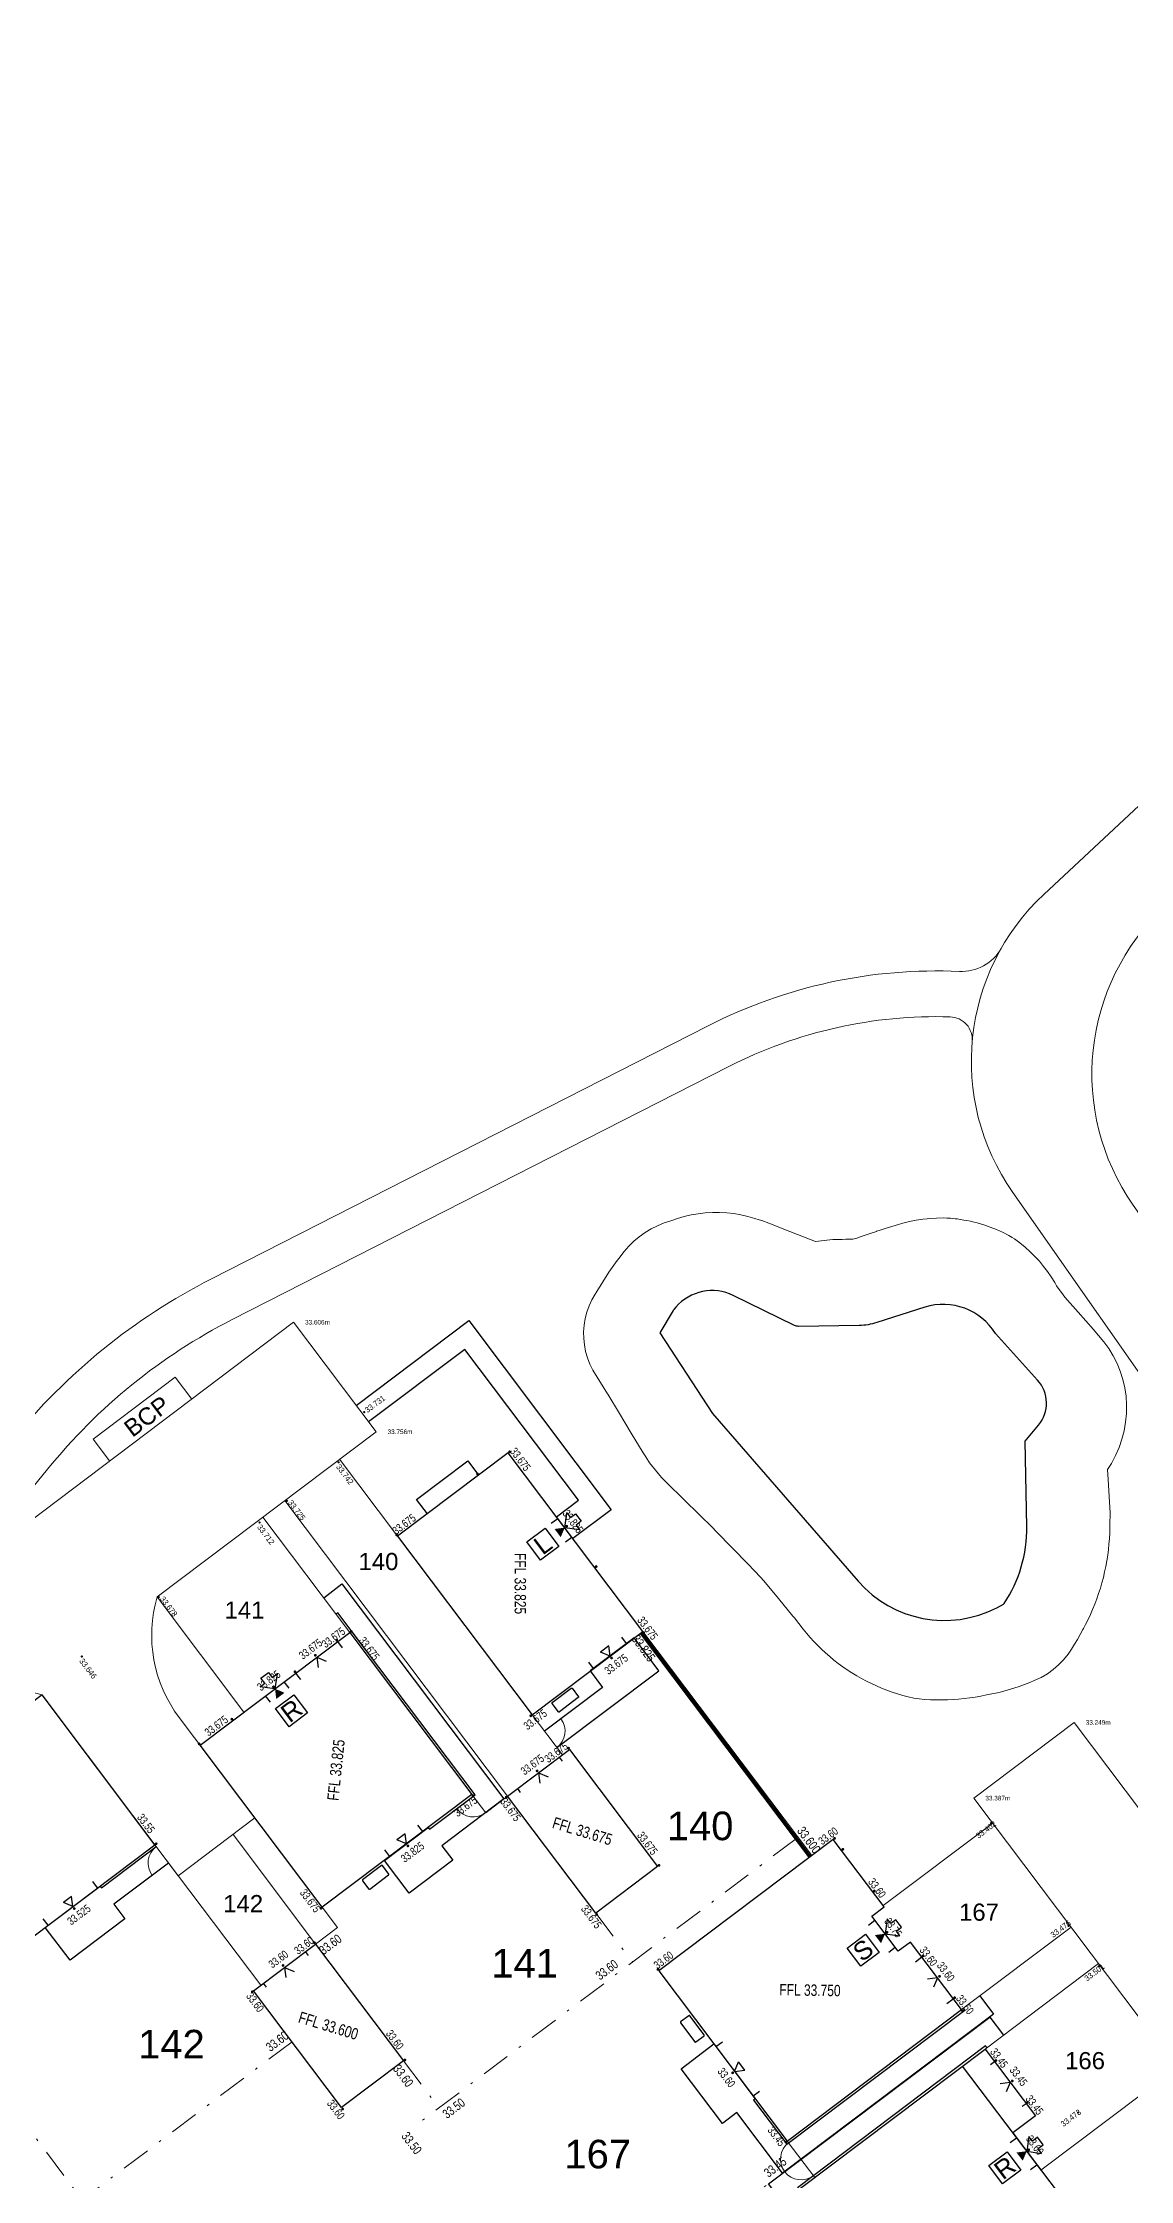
# Model space of a CAD drawing. Header units: metres. Extents: x 337936 to 338610, y 373199 to 374026.
# Drawn here: x 338237.9 to 338285.5, y 373551.7 to 373645.2 of the extents above; entities that cross this region are included whole.
import ezdxf

# ---------------------------------------------------------------- set-up
doc = ezdxf.new("R2010")
doc.units = ezdxf.units.M
doc.linetypes.add('DASHDOT', pattern=[25.4, 12.7, -6.35, 0, -6.35])
doc.linetypes.add('DASHED', pattern=[0.75, 0.5, -0.25])
for name, color, linetype in [('A-WH_HT-Access-Main', 252, 'Continuous'), ('A-WH_HT-Services-ASHP', 252, 'Continuous'), ('A-WH_HT-Wall-Structure', 252, 'Continuous'), ('C-Zz4050-T-SpotLevels', 7, 'Continuous'), ('DGL-Paths', 252, 'Continuous'), ('EARTHWORKS', 252, 'Continuous'), ('EXTERNAL_WORKS_BACK_OF_FOOTWAY_LEVELS', 7, 'Continuous'), ('HOUSE_EXTERNAL_LEVELS', 7, 'Continuous'), ('HOUSE_SLAB_LEVEL', 7, 'Continuous'), ('PLOT_BOUNDARY_ANNOTATION', 7, 'Continuous')]:
    doc.layers.add(name, color=color, linetype=linetype)
doc.layers.add('A-WH_HT-Wall-Door Openings', color=252, linetype='Continuous', plot=False)
for name, color, linetype, lineweight in [('Basin Adoption Boundary', 252, 'Continuous', 0), ('DGL_BT Gates', 252, 'Continuous', 9), ('DGL_BT Rear Fencing', 252, 'DASHDOT', 9), ('DGL_BT-Screen Fence', 252, 'FENCELINE2', 9), ('DGL_BT-Screen Pier Wall + Panels', 252, 'DASHED', 9), ('DGL_DRIVE', 252, 'Continuous', 9), ('DGL_Footpath', 252, 'Continuous', 9), ('DGL_Plot Parking', 252, 'Continuous', 9), ('DGL_PlotNo', 252, 'Continuous', 9)]:
    doc.layers.add(name, color=color, linetype=linetype, lineweight=lineweight)
doc.layers.add('HOUSE_DOORS', color=3, linetype='Continuous', true_color=0x00ff00)
doc.styles.add('AnnotativeArial', font='arial.ttf', dxfattribs={"height": 2})
doc.styles.add('ESTROAD', font='arial.ttf', dxfattribs={"width": 0.75})
doc.styles.get("Standard").update_dxf_attribs({"font": 'arial.ttf'})
doc.styles.add('TTE', font='arial.ttf')
doc.linetypes.add('FENCELINE2', pattern='A,6.35,-2.54,[132,ltypeshp.shx,S=2.54,R=0,X=-2.54,Y=0],-2.54,25.4', length=36.83)

msp = doc.modelspace()

# ---------------------------------------------------------------- hatches: boundary and pattern name
at = {"layer": 'EXTERNAL_WORKS_BACK_OF_FOOTWAY_LEVELS'}
h = msp.add_hatch(color=256, dxfattribs=at)
edge = h.paths.add_edge_path(flags=17)
edge.add_ellipse((338252.002, 373585.286), major_axis=(0.0354, 0.0354), ratio=1, start_angle=45, end_angle=225, ccw=False)
edge.add_ellipse((338252.002, 373585.286), major_axis=(0.0354, 0.0354), ratio=1, start_angle=225, end_angle=405, ccw=False)
h = msp.add_hatch(color=256, dxfattribs=at)
edge = h.paths.add_edge_path(flags=17)
edge.add_ellipse((338250.88, 373583.091), major_axis=(0.0354, 0.0354), ratio=1, start_angle=45, end_angle=225, ccw=False)
edge.add_ellipse((338250.88, 373583.091), major_axis=(0.0354, 0.0354), ratio=1, start_angle=225, end_angle=405, ccw=False)
h = msp.add_hatch(color=256, dxfattribs=at)
edge = h.paths.add_edge_path(flags=17)
edge.add_ellipse((338248.618, 373581.404), major_axis=(0.0354, 0.0354), ratio=1, start_angle=45, end_angle=225, ccw=False)
edge.add_ellipse((338248.618, 373581.404), major_axis=(0.0354, 0.0354), ratio=1, start_angle=225, end_angle=405, ccw=False)
h = msp.add_hatch(color=256, dxfattribs=at)
edge = h.paths.add_edge_path(flags=17)
edge.add_ellipse((338247.426, 373580.457), major_axis=(0.0354, 0.0354), ratio=1, start_angle=45, end_angle=225, ccw=False)
edge.add_ellipse((338247.426, 373580.457), major_axis=(0.0354, 0.0354), ratio=1, start_angle=225, end_angle=405, ccw=False)
h = msp.add_hatch(color=256, dxfattribs=at)
edge = h.paths.add_edge_path(flags=17)
edge.add_ellipse((338243.015, 373577.194), major_axis=(0.0354, 0.0354), ratio=1, start_angle=45, end_angle=225, ccw=False)
edge.add_ellipse((338243.015, 373577.194), major_axis=(0.0354, 0.0354), ratio=1, start_angle=225, end_angle=405, ccw=False)
h = msp.add_hatch(color=256, dxfattribs=at)
edge = h.paths.add_edge_path(flags=17)
edge.add_ellipse((338239.648, 373574.596), major_axis=(0.0354, 0.0354), ratio=1, start_angle=45, end_angle=225, ccw=False)
edge.add_ellipse((338239.648, 373574.596), major_axis=(0.0354, 0.0354), ratio=1, start_angle=225, end_angle=405, ccw=False)
h = msp.add_hatch(color=256, dxfattribs=at)
edge = h.paths.add_edge_path(flags=17)
edge.add_ellipse((338279.426, 373567.308), major_axis=(0.0354, 0.0354), ratio=1, start_angle=45, end_angle=225, ccw=False)
edge.add_ellipse((338279.426, 373567.308), major_axis=(0.0354, 0.0354), ratio=1, start_angle=225, end_angle=405, ccw=False)
h = msp.add_hatch(color=256, dxfattribs=at)
edge = h.paths.add_edge_path(flags=17)
edge.add_ellipse((338282.815, 373562.811), major_axis=(0.0354, 0.0354), ratio=1, start_angle=45, end_angle=225, ccw=False)
edge.add_ellipse((338282.815, 373562.811), major_axis=(0.0354, 0.0354), ratio=1, start_angle=225, end_angle=405, ccw=False)
h = msp.add_hatch(color=256, dxfattribs=at)
edge = h.paths.add_edge_path(flags=17)
edge.add_ellipse((338284.145, 373561.046), major_axis=(0.0354, 0.0354), ratio=1, start_angle=45, end_angle=225, ccw=False)
edge.add_ellipse((338284.145, 373561.046), major_axis=(0.0354, 0.0354), ratio=1, start_angle=225, end_angle=405, ccw=False)
h = msp.add_hatch(color=256, dxfattribs=at)
edge = h.paths.add_edge_path(flags=17)
edge.add_ellipse((338283.231, 373554.643), major_axis=(0.0354, 0.0354), ratio=1, start_angle=45, end_angle=225, ccw=False)
edge.add_ellipse((338283.231, 373554.643), major_axis=(0.0354, 0.0354), ratio=1, start_angle=225, end_angle=405, ccw=False)
at = {"layer": 'HOUSE_DOORS'}
for points in [[(338260.777, 373580.23), (338260.601, 373579.816), (338260.33, 373580.175)], [(338248.101, 373573.184), (338248.516, 373573.008), (338248.156, 373572.737)], [(338274.791, 373562.467), (338274.615, 373562.053), (338274.345, 373562.412)], [(338280.99, 373552.954), (338280.814, 373552.54), (338280.543, 373552.899)]]:
    msp.add_hatch(color=256, dxfattribs=at).paths.add_polyline_path(points, flags=17)
at = {"layer": 'HOUSE_EXTERNAL_LEVELS'}
h = msp.add_hatch(color=256, dxfattribs=at)
edge = h.paths.add_edge_path(flags=17)
edge.add_ellipse((338258.367, 373583.55), major_axis=(-0.0448, 0.0448), ratio=1, start_angle=-98, end_angle=82, ccw=False)
edge.add_ellipse((338258.367, 373583.55), major_axis=(-0.0448, 0.0448), ratio=1, start_angle=82, end_angle=262, ccw=False)
h = msp.add_hatch(color=256, dxfattribs=at)
edge = h.paths.add_edge_path(flags=17)
edge.add_ellipse((338256.961, 373582.584), major_axis=(-0.0448, 0.0448), ratio=1, start_angle=-45, end_angle=135, ccw=False)
edge.add_ellipse((338256.961, 373582.584), major_axis=(-0.0448, 0.0448), ratio=1, start_angle=135, end_angle=315, ccw=False)
h = msp.add_hatch(color=256, dxfattribs=at)
edge = h.paths.add_edge_path(flags=17)
edge.add_ellipse((338253.421, 373579.914), major_axis=(0.0448, 0.0448), ratio=1, start_angle=82, end_angle=262, ccw=False)
edge.add_ellipse((338253.421, 373579.914), major_axis=(0.0448, 0.0448), ratio=1, start_angle=262, end_angle=442, ccw=False)
h = msp.add_hatch(color=256, dxfattribs=at)
edge = h.paths.add_edge_path(flags=17)
edge.add_ellipse((338260.864, 373580.295), major_axis=(0.0448, 0.0448), ratio=1, start_angle=82, end_angle=262, ccw=False)
edge.add_ellipse((338260.864, 373580.295), major_axis=(0.0448, 0.0448), ratio=1, start_angle=262, end_angle=442, ccw=False)
h = msp.add_hatch(color=256, dxfattribs=at)
edge = h.paths.add_edge_path(flags=17)
edge.add_ellipse((338262.152, 373578.53), major_axis=(-0.0448, 0.0448), ratio=1, start_angle=-45, end_angle=135, ccw=False)
edge.add_ellipse((338262.152, 373578.53), major_axis=(-0.0448, 0.0448), ratio=1, start_angle=135, end_angle=315, ccw=False)
h = msp.add_hatch(color=256, dxfattribs=at)
edge = h.paths.add_edge_path(flags=17)
edge.add_ellipse((338250.801, 373575.311), major_axis=(0.0448, 0.0448), ratio=1, start_angle=82.00624, end_angle=262.00624, ccw=False)
edge.add_ellipse((338250.801, 373575.311), major_axis=(0.0448, 0.0448), ratio=1, start_angle=262.00624, end_angle=442.00624, ccw=False)
h = msp.add_hatch(color=256, dxfattribs=at)
edge = h.paths.add_edge_path(flags=17)
edge.add_ellipse((338251.435, 373575.696), major_axis=(-0.0448, 0.0448), ratio=1, start_angle=-97.99376, end_angle=82.00624, ccw=False)
edge.add_ellipse((338251.435, 373575.696), major_axis=(-0.0448, 0.0448), ratio=1, start_angle=82.00624, end_angle=262.00624, ccw=False)
h = msp.add_hatch(color=256, dxfattribs=at)
edge = h.paths.add_edge_path(flags=17)
edge.add_ellipse((338264.237, 373575.638), major_axis=(-0.0448, 0.0448), ratio=1, start_angle=-98, end_angle=82, ccw=False)
edge.add_ellipse((338264.237, 373575.638), major_axis=(-0.0448, 0.0448), ratio=1, start_angle=82, end_angle=262, ccw=False)
h = msp.add_hatch(color=256, dxfattribs=at)
edge = h.paths.add_edge_path(flags=17)
edge.add_ellipse((338249.866, 373574.649), major_axis=(-0.0448, 0.0448), ratio=1, start_angle=82.00624, end_angle=262.00624, ccw=False)
edge.add_ellipse((338249.866, 373574.649), major_axis=(-0.0448, 0.0448), ratio=1, start_angle=-97.99376, end_angle=82.00624, ccw=False)
h = msp.add_hatch(color=256, dxfattribs=at)
edge = h.paths.add_edge_path(flags=17)
edge.add_ellipse((338262.825, 373574.53), major_axis=(-0.0448, 0.0448), ratio=1, start_angle=-98, end_angle=82, ccw=False)
edge.add_ellipse((338262.825, 373574.53), major_axis=(-0.0448, 0.0448), ratio=1, start_angle=82, end_angle=262, ccw=False)
h = msp.add_hatch(color=256, dxfattribs=at)
edge = h.paths.add_edge_path(flags=17)
edge.add_ellipse((338248.036, 373573.27), major_axis=(-0.0448, 0.0448), ratio=1, start_angle=82.00624, end_angle=262.00624, ccw=False)
edge.add_ellipse((338248.036, 373573.27), major_axis=(-0.0448, 0.0448), ratio=1, start_angle=-97.99376, end_angle=82.00624, ccw=False)
h = msp.add_hatch(color=256, dxfattribs=at)
edge = h.paths.add_edge_path(flags=17)
edge.add_ellipse((338248.973, 373573.932), major_axis=(0.0448, 0.0448), ratio=1, start_angle=82.00624, end_angle=262.00624, ccw=False)
edge.add_ellipse((338248.973, 373573.932), major_axis=(0.0448, 0.0448), ratio=1, start_angle=262.00624, end_angle=442.00624, ccw=False)
h = msp.add_hatch(color=256, dxfattribs=at)
edge = h.paths.add_edge_path(flags=17)
edge.add_ellipse((338246.213, 373571.854), major_axis=(-0.0448, 0.0448), ratio=1, start_angle=-45, end_angle=135, ccw=False)
edge.add_ellipse((338246.213, 373571.854), major_axis=(-0.0448, 0.0448), ratio=1, start_angle=135, end_angle=315, ccw=False)
h = msp.add_hatch(color=256, dxfattribs=at)
edge = h.paths.add_edge_path(flags=17)
edge.add_ellipse((338259.291, 373572.002), major_axis=(0.0448, 0.0448), ratio=1, start_angle=262, end_angle=442, ccw=False)
edge.add_ellipse((338259.291, 373572.002), major_axis=(0.0448, 0.0448), ratio=1, start_angle=82, end_angle=262, ccw=False)
h = msp.add_hatch(color=256, dxfattribs=at)
edge = h.paths.add_edge_path(flags=17)
edge.add_ellipse((338244.782, 373570.774), major_axis=(0.0448, 0.0448), ratio=1, start_angle=82.00624, end_angle=262.00624, ccw=False)
edge.add_ellipse((338244.782, 373570.774), major_axis=(0.0448, 0.0448), ratio=1, start_angle=262.00624, end_angle=442.00624, ccw=False)
h = msp.add_hatch(color=256, dxfattribs=at)
edge = h.paths.add_edge_path(flags=17)
edge.add_ellipse((338260.945, 373570.586), major_axis=(0.0448, 0.0448), ratio=1, start_angle=262, end_angle=442, ccw=False)
edge.add_ellipse((338260.945, 373570.586), major_axis=(0.0448, 0.0448), ratio=1, start_angle=82, end_angle=262, ccw=False)
h = msp.add_hatch(color=256, dxfattribs=at)
edge = h.paths.add_edge_path(flags=17)
edge.add_ellipse((338259.568, 373569.592), major_axis=(-0.0448, 0.0448), ratio=1, start_angle=82, end_angle=262, ccw=False)
edge.add_ellipse((338259.568, 373569.592), major_axis=(-0.0448, 0.0448), ratio=1, start_angle=-98, end_angle=82, ccw=False)
h = msp.add_hatch(color=256, dxfattribs=at)
edge = h.paths.add_edge_path(flags=17)
edge.add_ellipse((338256.764, 373568.504), major_axis=(0.0448, 0.0448), ratio=1, start_angle=262.00624, end_angle=442.00624, ccw=False)
edge.add_ellipse((338256.764, 373568.504), major_axis=(0.0448, 0.0448), ratio=1, start_angle=82.00624, end_angle=262.00624, ccw=False)
h = msp.add_hatch(color=256, dxfattribs=at)
edge = h.paths.add_edge_path(flags=17)
edge.add_ellipse((338258.219, 373568.44), major_axis=(-0.0448, 0.0448), ratio=1, start_angle=-98, end_angle=82, ccw=False)
edge.add_ellipse((338258.219, 373568.44), major_axis=(-0.0448, 0.0448), ratio=1, start_angle=82, end_angle=262, ccw=False)
h = msp.add_hatch(color=256, dxfattribs=at)
edge = h.paths.add_edge_path(flags=17)
edge.add_ellipse((338272.582, 373566.642), major_axis=(0.0448, 0.0448), ratio=1, start_angle=82, end_angle=262, ccw=False)
edge.add_ellipse((338272.582, 373566.642), major_axis=(0.0448, 0.0448), ratio=1, start_angle=262, end_angle=442, ccw=False)
h = msp.add_hatch(color=256, dxfattribs=at)
edge = h.paths.add_edge_path(flags=17)
edge.add_ellipse((338242.903, 373566.406), major_axis=(-0.0448, 0.0448), ratio=1, start_angle=82, end_angle=262, ccw=False)
edge.add_ellipse((338242.903, 373566.406), major_axis=(-0.0448, 0.0448), ratio=1, start_angle=-98, end_angle=82, ccw=False)
h = msp.add_hatch(color=256, dxfattribs=at)
edge = h.paths.add_edge_path(flags=17)
edge.add_ellipse((338253.915, 373566.312), major_axis=(-0.0448, 0.0448), ratio=1, start_angle=-97.99376, end_angle=82.00624, ccw=False)
edge.add_ellipse((338253.915, 373566.312), major_axis=(-0.0448, 0.0448), ratio=1, start_angle=82.00624, end_angle=262.00624, ccw=False)
h = msp.add_hatch(color=256, dxfattribs=at)
edge = h.paths.add_edge_path(flags=17)
edge.add_ellipse((338272.943, 373566.164), major_axis=(-0.0448, 0.0448), ratio=1, start_angle=-98, end_angle=82, ccw=False)
edge.add_ellipse((338272.943, 373566.164), major_axis=(-0.0448, 0.0448), ratio=1, start_angle=82, end_angle=262, ccw=False)
h = msp.add_hatch(color=256, dxfattribs=at)
edge = h.paths.add_edge_path(flags=17)
edge.add_ellipse((338264.901, 373565.458), major_axis=(-0.0448, 0.0448), ratio=1, start_angle=82, end_angle=262, ccw=False)
edge.add_ellipse((338264.901, 373565.458), major_axis=(-0.0448, 0.0448), ratio=1, start_angle=-98, end_angle=82, ccw=False)
h = msp.add_hatch(color=256, dxfattribs=at)
edge = h.paths.add_edge_path(flags=17)
edge.add_ellipse((338274.321, 373564.335), major_axis=(-0.0448, 0.0448), ratio=1, start_angle=-98, end_angle=82, ccw=False)
edge.add_ellipse((338274.321, 373564.335), major_axis=(-0.0448, 0.0448), ratio=1, start_angle=82, end_angle=262, ccw=False)
h = msp.add_hatch(color=256, dxfattribs=at)
edge = h.paths.add_edge_path(flags=17)
edge.add_ellipse((338239.32, 373563.57), major_axis=(-0.0448, 0.0448), ratio=1, start_angle=-98, end_angle=82, ccw=False)
edge.add_ellipse((338239.32, 373563.57), major_axis=(-0.0448, 0.0448), ratio=1, start_angle=82, end_angle=262, ccw=False)
h = msp.add_hatch(color=256, dxfattribs=at)
edge = h.paths.add_edge_path(flags=17)
edge.add_ellipse((338250.111, 373563.581), major_axis=(-0.0448, 0.0448), ratio=1, start_angle=82.00624, end_angle=262.00624, ccw=False)
edge.add_ellipse((338250.111, 373563.581), major_axis=(-0.0448, 0.0448), ratio=1, start_angle=-97.99376, end_angle=82.00624, ccw=False)
h = msp.add_hatch(color=256, dxfattribs=at)
edge = h.paths.add_edge_path(flags=17)
edge.add_ellipse((338262.175, 373563.312), major_axis=(-0.0448, 0.0448), ratio=1, start_angle=-98, end_angle=82, ccw=False)
edge.add_ellipse((338262.175, 373563.312), major_axis=(-0.0448, 0.0448), ratio=1, start_angle=82, end_angle=262, ccw=False)
h = msp.add_hatch(color=256, dxfattribs=at)
edge = h.paths.add_edge_path(flags=17)
edge.add_ellipse((338249.83, 373562.077), major_axis=(0.0448, 0.0448), ratio=1, start_angle=262, end_angle=442, ccw=False)
edge.add_ellipse((338249.83, 373562.077), major_axis=(0.0448, 0.0448), ratio=1, start_angle=82, end_angle=262, ccw=False)
h = msp.add_hatch(color=256, dxfattribs=at)
edge = h.paths.add_edge_path(flags=17)
edge.add_ellipse((338274.878, 373562.532), major_axis=(0.0448, 0.0448), ratio=1, start_angle=82, end_angle=262, ccw=False)
edge.add_ellipse((338274.878, 373562.532), major_axis=(0.0448, 0.0448), ratio=1, start_angle=262, end_angle=442, ccw=False)
h = msp.add_hatch(color=256, dxfattribs=at)
edge = h.paths.add_edge_path(flags=17)
edge.add_ellipse((338248.454, 373561.083), major_axis=(-0.0448, 0.0448), ratio=1, start_angle=82, end_angle=262, ccw=False)
edge.add_ellipse((338248.454, 373561.083), major_axis=(-0.0448, 0.0448), ratio=1, start_angle=-98, end_angle=82, ccw=False)
h = msp.add_hatch(color=256, dxfattribs=at)
edge = h.paths.add_edge_path(flags=17)
edge.add_ellipse((338276.457, 373561.5), major_axis=(-0.0448, 0.0448), ratio=1, start_angle=-98, end_angle=82, ccw=False)
edge.add_ellipse((338276.457, 373561.5), major_axis=(-0.0448, 0.0448), ratio=1, start_angle=82, end_angle=262, ccw=False)
h = msp.add_hatch(color=256, dxfattribs=at)
edge = h.paths.add_edge_path(flags=17)
edge.add_ellipse((338264.851, 373560.908), major_axis=(0.0448, 0.0448), ratio=1, start_angle=82, end_angle=262, ccw=False)
edge.add_ellipse((338264.851, 373560.908), major_axis=(0.0448, 0.0448), ratio=1, start_angle=262, end_angle=442, ccw=False)
h = msp.add_hatch(color=256, dxfattribs=at)
edge = h.paths.add_edge_path(flags=17)
edge.add_ellipse((338277.174, 373560.606), major_axis=(0.0448, 0.0448), ratio=1, start_angle=82, end_angle=262, ccw=False)
edge.add_ellipse((338277.174, 373560.606), major_axis=(0.0448, 0.0448), ratio=1, start_angle=262, end_angle=442, ccw=False)
h = msp.add_hatch(color=256, dxfattribs=at)
edge = h.paths.add_edge_path(flags=17)
edge.add_ellipse((338247.105, 373559.931), major_axis=(-0.0448, 0.0448), ratio=1, start_angle=-98, end_angle=82, ccw=False)
edge.add_ellipse((338247.105, 373559.931), major_axis=(-0.0448, 0.0448), ratio=1, start_angle=82, end_angle=262, ccw=False)
h = msp.add_hatch(color=256, dxfattribs=at)
edge = h.paths.add_edge_path(flags=17)
edge.add_ellipse((338277.835, 373559.671), major_axis=(-0.0448, 0.0448), ratio=1, start_angle=-98, end_angle=82, ccw=False)
edge.add_ellipse((338277.835, 373559.671), major_axis=(-0.0448, 0.0448), ratio=1, start_angle=82, end_angle=262, ccw=False)
h = msp.add_hatch(color=256, dxfattribs=at)
edge = h.paths.add_edge_path(flags=17)
edge.add_ellipse((338278.181, 373559.09), major_axis=(-0.0448, 0.0448), ratio=1, start_angle=-98, end_angle=82, ccw=False)
edge.add_ellipse((338278.181, 373559.09), major_axis=(-0.0448, 0.0448), ratio=1, start_angle=82, end_angle=262, ccw=False)
h = msp.add_hatch(color=256, dxfattribs=at)
edge = h.paths.add_edge_path(flags=17)
edge.add_ellipse((338253.786, 373556.949), major_axis=(-0.0448, 0.0448), ratio=1, start_angle=82, end_angle=262, ccw=False)
edge.add_ellipse((338253.786, 373556.949), major_axis=(-0.0448, 0.0448), ratio=1, start_angle=-98, end_angle=82, ccw=False)
h = msp.add_hatch(color=256, dxfattribs=at)
edge = h.paths.add_edge_path(flags=17)
edge.add_ellipse((338268.123, 373556.385), major_axis=(0.0448, 0.0448), ratio=1, start_angle=262, end_angle=442, ccw=False)
edge.add_ellipse((338268.123, 373556.385), major_axis=(0.0448, 0.0448), ratio=1, start_angle=82, end_angle=262, ccw=False)
h = msp.add_hatch(color=256, dxfattribs=at)
edge = h.paths.add_edge_path(flags=17)
edge.add_ellipse((338279.64, 373556.923), major_axis=(0.0448, 0.0448), ratio=1, start_angle=-8, end_angle=172, ccw=False)
edge.add_ellipse((338279.64, 373556.923), major_axis=(0.0448, 0.0448), ratio=1, start_angle=172, end_angle=352, ccw=False)
h = msp.add_hatch(color=256, dxfattribs=at)
edge = h.paths.add_edge_path(flags=17)
edge.add_ellipse((338280.357, 373556.03), major_axis=(-0.0448, 0.0448), ratio=1, start_angle=-8, end_angle=172, ccw=False)
edge.add_ellipse((338280.357, 373556.03), major_axis=(-0.0448, 0.0448), ratio=1, start_angle=172, end_angle=352, ccw=False)
h = msp.add_hatch(color=256, dxfattribs=at)
edge = h.paths.add_edge_path(flags=17)
edge.add_ellipse((338251.06, 373554.803), major_axis=(-0.0448, 0.0448), ratio=1, start_angle=-98, end_angle=82, ccw=False)
edge.add_ellipse((338251.06, 373554.803), major_axis=(-0.0448, 0.0448), ratio=1, start_angle=82, end_angle=262, ccw=False)
h = msp.add_hatch(color=256, dxfattribs=at)
edge = h.paths.add_edge_path(flags=17)
edge.add_ellipse((338281.018, 373555.094), major_axis=(0.0448, 0.0448), ratio=1, start_angle=-8, end_angle=172, ccw=False)
edge.add_ellipse((338281.018, 373555.094), major_axis=(0.0448, 0.0448), ratio=1, start_angle=172, end_angle=352, ccw=False)
h = msp.add_hatch(color=256, dxfattribs=at)
edge = h.paths.add_edge_path(flags=17)
edge.add_ellipse((338270.45, 373553.356), major_axis=(-0.0448, 0.0448), ratio=1, start_angle=82, end_angle=262, ccw=False)
edge.add_ellipse((338270.45, 373553.356), major_axis=(-0.0448, 0.0448), ratio=1, start_angle=-98, end_angle=82, ccw=False)
h = msp.add_hatch(color=256, dxfattribs=at)
edge = h.paths.add_edge_path(flags=17)
edge.add_ellipse((338281.076, 373553.019), major_axis=(0.0448, 0.0448), ratio=1, start_angle=82, end_angle=262, ccw=False)
edge.add_ellipse((338281.076, 373553.019), major_axis=(0.0448, 0.0448), ratio=1, start_angle=262, end_angle=442, ccw=False)

# ---------------------------------------------------------------- linework, layer by layer
at = {"layer": 'A-WH_HT-Access-Main'}
for points in [[(338260.777, 373580.23), (338260.869, 373580.882), (338261.025, 373580.674), (338261.249, 373580.842), (338261.495, 373580.515), (338261.272, 373580.347), (338261.428, 373580.139), (338260.777, 373580.23)], [(338248.099, 373573.183), (338247.448, 373573.274), (338247.656, 373573.431), (338247.487, 373573.655), (338247.814, 373573.901), (338247.983, 373573.677), (338248.191, 373573.834), (338248.099, 373573.183)], [(338280.99, 373552.954), (338281.641, 373552.862), (338281.484, 373553.07), (338281.708, 373553.239), (338281.461, 373553.566), (338281.238, 373553.397), (338281.081, 373553.605), (338280.99, 373552.954)]]:
    msp.add_lwpolyline(points, dxfattribs=at)
at = {"layer": 'A-WH_HT-Access-Main', "elevation": 0}
msp.add_lwpolyline([(338274.792, 373562.467), (338275.443, 373562.376), (338275.286, 373562.584), (338275.51, 373562.752), (338275.263, 373563.079), (338275.04, 373562.911), (338274.883, 373563.119), (338274.792, 373562.467)], dxfattribs=at)
at = {"layer": 'A-WH_HT-Services-ASHP'}
for points in [[(338260.226, 373572.545, -0.414214), (338260.232, 373572.587), (338261.059, 373573.209, -0.414214), (338261.101, 373573.204), (338261.377, 373572.838, -0.414214), (338261.371, 373572.796), (338260.544, 373572.173, -0.414214), (338260.502, 373572.179)], [(338252.803, 373565.448, 0.414214), (338252.761, 373565.454), (338251.934, 373564.831, 0.414214), (338251.928, 373564.789), (338252.204, 373564.423, 0.414214), (338252.246, 373564.417), (338253.072, 373565.04, 0.414214), (338253.078, 373565.082)]]:
    msp.add_lwpolyline(points, format="xyb", close=True, dxfattribs=at)
at = {"layer": 'A-WH_HT-Services-ASHP', "elevation": 0}
msp.add_lwpolyline([(338266.871, 373558.01, 0.414214), (338266.877, 373558.052), (338266.254, 373558.878, 0.414214), (338266.212, 373558.884), (338265.847, 373558.609, 0.414214), (338265.841, 373558.567), (338266.464, 373557.74, 0.414214), (338266.506, 373557.734)], format="xyb", close=True, dxfattribs=at)
at = {"layer": 'A-WH_HT-Wall-Door Openings', "linetype": 'ByBlock'}
for p, q in [((338260.188, 373580.427), (338260.47, 373580.639)), ((338260.804, 373579.61), (338261.085, 373579.822)), ((338251.056, 373574.969), (338250.844, 373575.251)), ((338263.483, 373575.161), (338263.27, 373575.443)), ((338262.037, 373574.072), (338261.825, 373574.353)), ((338248.72, 373573.209), (338248.508, 373573.49)), ((338249.227, 373573.591), (338249.015, 373573.873)), ((338247.903, 373572.594), (338247.691, 373572.875)), ((338254.569, 373566.942), (338254.357, 373567.223)), ((338253.124, 373565.852), (338252.912, 373566.134)), ((338240.337, 373564.472), (338240.125, 373564.754)), ((338238.173, 373562.841), (338237.961, 373563.123)), ((338274.067, 373562.843, 0), (338274.348, 373563.056, 0)), ((338274.953, 373561.667, 0), (338275.235, 373561.879, 0)), ((338276.118, 373561.244, 0), (338276.399, 373561.456, 0)), ((338277.496, 373559.415, 0), (338277.777, 373559.627, 0)), ((338267.394, 373557.533, 0), (338267.675, 373557.745, 0)), ((338279.41, 373556.749), (338279.581, 373556.879)), ((338269.018, 373555.377, 0), (338269.3, 373555.589, 0)), ((338280.788, 373554.921), (338280.96, 373555.05)), ((338280.265, 373553.33), (338280.546, 373553.542)), ((338281.151, 373552.154), (338281.433, 373552.366))]:
    msp.add_line(p, q, dxfattribs=at)
at = {"layer": 'A-WH_HT-Wall-Structure'}
for p, q in [((338260.677, 373570.023), (338260.548, 373570.195)), ((338258.848, 373568.645), (338258.719, 373568.817)), ((338249.563, 373561.514), (338249.433, 373561.685)), ((338247.734, 373560.136), (338247.604, 373560.307))]:
    msp.add_line(p, q, dxfattribs=at)
at = {"layer": 'A-WH_HT-Wall-Structure', "lineweight": -3}
for points in [[(338264.193, 373575.697), (338258.309, 373583.506), (338253.465, 373579.856), (338259.35, 373572.047)], [(338244.824, 373570.715), (338251.375, 373575.651), (338256.718, 373568.561), (338250.167, 373563.624)]]:
    msp.add_lwpolyline(points, close=True, dxfattribs=at)
msp.add_lwpolyline([(338254.768, 373580.837), (338254.294, 373581.466), (338256.532, 373583.153), (338257.006, 373582.524)], dxfattribs=at)
at = {"layer": 'A-WH_HT-Wall-Structure'}
for points in [[(338237.908, 373572.913), (338229.83, 373566.825), (338234.766, 373560.275), (338242.845, 373566.362)], [(338264.842, 373565.414), (338262.131, 373563.371), (338258.278, 373568.484), (338260.989, 373570.527)], [(338253.728, 373556.905), (338251.016, 373554.862), (338247.163, 373559.975), (338249.875, 373562.018)], [(338279.171, 373557.423), (338281.37, 373554.505), (338280.382, 373553.76), (338283.661, 373549.409), (338276.571, 373544.066), (338271.093, 373551.336)]]:
    msp.add_lwpolyline(points, close=True, dxfattribs=at)
at = {"layer": 'A-WH_HT-Wall-Structure', "lineweight": -3, "elevation": 0}
msp.add_lwpolyline([(338274.752, 373563.642), (338272.524, 373566.598), (338264.894, 373560.849), (338270.508, 373553.4), (338278.138, 373559.149), (338275.909, 373562.106), (338275.37, 373561.7), (338274.213, 373563.235)], close=True, dxfattribs=at)
at = {"layer": 'A-WH_HT-Wall-Structure'}
msp.add_lwpolyline([(338281.629, 373552.105), (338278.183, 373556.679)], dxfattribs=at)
at = {"layer": 'Basin Adoption Boundary', "flags": 128}
msp.add_lwpolyline([(338274.322, 373593.162), (338274.322, 373593.162), (338274.268, 373593.143), (338274.102, 373593.087), (338273.923, 373593.026), (338273.739, 373592.962), (338273.553, 373592.899), (338273.438, 373592.859), (338273.379, 373592.857), (338273.222, 373592.852), (338273.07, 373592.848), (338272.921, 373592.843), (338272.777, 373592.839), (338272.637, 373592.834), (338272.606, 373592.833), (338272.501, 373592.83), (338272.37, 373592.825), (338271.747, 373592.753), (338271.557, 373592.827), (338270.623, 373593.193), (338269.699, 373593.555), (338269.399, 373593.663), (338269.276, 373593.698), (338269.097, 373593.761), (338268.794, 373593.848), (338268.486, 373593.917), (338268.176, 373593.969), (338267.864, 373594.003), (338267.551, 373594.019), (338267.238, 373594.018), (338266.927, 373593.999), (338266.617, 373593.962), (338266.311, 373593.909), (338266.009, 373593.838), (338265.712, 373593.751), (338265.418, 373593.655), (338265.123, 373593.56), (338264.836, 373593.442), (338264.558, 373593.302), (338264.292, 373593.141), (338264.04, 373592.96), (338263.802, 373592.76), (338263.582, 373592.544), (338263.378, 373592.311), (338263.194, 373592.065), (338263.162, 373592.025), (338263.072, 373591.918), (338262.706, 373591.41), (338262.176, 373590.562), (338262.104, 373590.447), (338261.962, 373590.196), (338261.842, 373589.934), (338261.746, 373589.661), (338261.674, 373589.38), (338261.626, 373589.094), (338261.604, 373588.804), (338261.607, 373588.513), (338261.636, 373588.223), (338261.69, 373587.936), (338261.77, 373587.655), (338261.874, 373587.381), (338262.003, 373587.117), (338262.653, 373586.079), (338262.656, 373586.075), (338263.172, 373585.223), (338263.69, 373584.368), (338264.209, 373583.512), (338264.321, 373583.328), (338264.489, 373583.075), (338265.015, 373582.42), (338265.261, 373582.179), (338265.976, 373581.475), (338266.691, 373580.772), (338267.221, 373580.25), (338267.402, 373580.065), (338268.101, 373579.348), (338268.8, 373578.63), (338269.344, 373578.072), (338269.485, 373577.901), (338270.123, 373577.131), (338270.761, 373576.36), (338270.824, 373576.283), (338271.21, 373575.796), (338271.36, 373575.611), (338271.516, 373575.431), (338271.677, 373575.255), (338271.843, 373575.083), (338272.014, 373574.915), (338272.19, 373574.752), (338272.371, 373574.594), (338272.556, 373574.441), (338272.746, 373574.293), (338272.941, 373574.15), (338273.139, 373574.013), (338273.342, 373573.881), (338273.549, 373573.755), (338273.76, 373573.634), (338273.974, 373573.52), (338274.192, 373573.411), (338274.414, 373573.308), (338274.639, 373573.212), (338274.866, 373573.122), (338275.097, 373573.039), (338275.33, 373572.962), (338275.566, 373572.891), (338275.805, 373572.828), (338276.045, 373572.771), (338276.29, 373572.74), (338276.535, 373572.718), (338276.781, 373572.704), (338277.028, 373572.696), (338277.274, 373572.694), (338277.519, 373572.699), (338277.765, 373572.71), (338278.01, 373572.728), (338278.254, 373572.753), (338278.498, 373572.784), (338278.74, 373572.821), (338278.982, 373572.865), (338279.222, 373572.914), (338279.464, 373572.959), (338279.704, 373573.011), (338279.944, 373573.07), (338280.182, 373573.135), (338280.418, 373573.207), (338280.653, 373573.286), (338280.886, 373573.371), (338281.118, 373573.463), (338281.318, 373573.548), (338281.622, 373573.682), (338281.896, 373573.835), (338282.149, 373574.022), (338282.384, 373574.229), (338282.6, 373574.454), (338282.797, 373574.696), (338282.954, 373574.924), (338283.085, 373575.132), (338283.212, 373575.342), (338283.332, 373575.556), (338283.448, 373575.773), (338283.475, 373575.828), (338283.561, 373575.99), (338283.671, 373576.21), (338283.775, 373576.432), (338283.873, 373576.657), (338283.966, 373576.885), (338284.054, 373577.115), (338284.136, 373577.347), (338284.212, 373577.581), (338284.28, 373577.818), (338284.342, 373578.056), (338284.398, 373578.296), (338284.448, 373578.538), (338284.492, 373578.781), (338284.53, 373579.025), (338284.562, 373579.27), (338284.587, 373579.516), (338284.607, 373579.762), (338284.62, 373580.009), (338284.628, 373580.257), (338284.629, 373580.342), (338284.633, 373580.892), (338284.607, 373581.342), (338284.548, 373582.341), (338284.523, 373582.774), (338284.696, 373583.044), (338284.876, 373583.383), (338285.03, 373583.734), (338285.154, 373584.096), (338285.249, 373584.466), (338285.315, 373584.842), (338285.351, 373585.22), (338285.358, 373585.599), (338285.334, 373585.977), (338285.282, 373586.35), (338285.199, 373586.717), (338285.082, 373587.073), (338284.939, 373587.417), (338284.771, 373587.748), (338284.58, 373588.063), (338284.367, 373588.361), (338284.133, 373588.641), (338284.037, 373588.741), (338283.903, 373588.904), (338283.242, 373589.655), (338282.66, 373590.315), (338282.589, 373590.413), (338282.293, 373590.817), (338282.213, 373590.958), (338282.063, 373591.199), (338281.9, 373591.435), (338281.726, 373591.663), (338281.541, 373591.885), (338281.344, 373592.099), (338281.137, 373592.304), (338280.919, 373592.501), (338280.691, 373592.687), (338280.454, 373592.864), (338280.357, 373592.924), (338280.357, 373592.924), (338280.199, 373593.015), (338279.936, 373593.151), (338279.666, 373593.274), (338279.39, 373593.383), (338279.109, 373593.479), (338278.823, 373593.561), (338278.69, 373593.592), (338278.533, 373593.632), (338278.367, 373593.665), (338278.367, 373593.665), (338278.24, 373593.69), (338277.945, 373593.735), (338277.856, 373593.744), (338277.647, 373593.764), (338277.499, 373593.771), (338277.347, 373593.779), (338277.047, 373593.777), (338276.748, 373593.759), (338276.635, 373593.747), (338276.449, 373593.726), (338276.152, 373593.683), (338275.857, 373593.626), (338275.565, 373593.554), (338275.373, 373593.498), (338274.801, 373593.322), (338274.661, 373593.275), (338274.532, 373593.232), (338274.42, 373593.195), (338274.415, 373593.193), (338274.322, 373593.162)], dxfattribs=at)
at = {"layer": 'DGL-Paths', "flags": 128}
for points in [[(338251.655, 373585.582), (338256.578, 373589.292), (338262.815, 373581.015), (338261.138, 373579.751), (338260.416, 373580.709), (338261.374, 373581.432), (338256.401, 373588.031), (338252.196, 373584.863)], [(338260.433, 373570.609), (338264.891, 373573.969), (338263.808, 373575.407), (338261.891, 373573.962), (338262.433, 373573.243), (338259.891, 373571.328)]]:
    msp.add_lwpolyline(points, dxfattribs=at)
at = {"layer": 'DGL-Paths'}
for points in [[(338250.231, 373577.168), (338251.03, 373577.77), (338258.118, 373568.364), (338255.407, 373566.321), (338255.888, 373565.682), (338253.971, 373564.237), (338252.888, 373565.675), (338254.805, 373567.119), (338254.865, 373567.039), (338256.858, 373568.541), (338250.853, 373576.51), (338250.773, 373576.45)], [(338243.447, 373565.563), (338241.048, 373563.756), (338241.529, 373563.117), (338239.133, 373561.311), (338238.05, 373562.749), (338240.446, 373564.554), (338240.506, 373564.474), (338242.905, 373566.282)], [(338278.936, 373559.75), (338279.538, 373558.952), (338270.311, 373551.999), (338268.313, 373554.651), (338267.674, 373554.169), (338265.869, 373556.565), (338267.307, 373557.648), (338269.112, 373555.253), (338269.032, 373555.192), (338270.489, 373553.26), (338278.277, 373559.129), (338278.217, 373559.209)], [(338279.251, 373557.484), (338279.191, 373557.563), (338270.953, 373551.356), (338273.154, 373548.435), (338273.234, 373548.495), (338275.039, 373546.099), (338273.523, 373544.956), (338271.717, 373547.352), (338272.435, 373547.893), (338269.692, 373551.533), (338279.368, 373558.824), (338279.97, 373558.025)]]:
    msp.add_lwpolyline(points, dxfattribs=at)
at = {"layer": 'DGL_BT Gates'}
for centre, start, end in [((338259.891, 373571.328), 307, 37), ((338256.778, 373568.481), 217, 307), ((338243.447, 373565.563), 127, 217), ((338271.115, 373552.605), 127, 307)]:
    msp.add_arc(centre, 0.9, start, end, dxfattribs=at)
at = {"layer": 'DGL_BT Rear Fencing', "ltscale": 0.1}
for p, q in [((338270.915, 373566.638), (338254.094, 373553.962)), ((338262.131, 373563.371), (338263.742, 373561.233)), ((338248.845, 373557.743), (338239.67, 373550.83)), ((338249.988, 373537.137), (338235.192, 373556.772)), ((338271.11, 373552.601), (338261.567, 373545.41))]:
    msp.add_line(p, q, dxfattribs=at)
at = {"layer": 'DGL_BT Rear Fencing', "ltscale": 0.1, "flags": 128}
msp.add_lwpolyline([(338253.728, 373556.905), (338255.275, 373554.852)], dxfattribs=at)
at = {"layer": 'DGL_BT-Screen Fence', "ltscale": 0.03}
msp.add_line((338270.508, 373553.4), (338271.712, 373551.802), dxfattribs=at)
msp.add_lwpolyline([(338264.193, 373575.697), (338271.584, 373565.889)], dxfattribs=at)
at = {"layer": 'DGL_BT-Screen Fence', "ltscale": 0.03, "flags": 128}
for points in [[(338259.35, 373572.047), (338260.674, 373570.29)], [(338256.718, 373568.561), (338257.319, 373567.762), (338258.278, 373568.484)], [(338242.845, 373566.362), (338247.479, 373560.213)], [(338250.167, 373563.624), (338250.833, 373562.74), (338249.875, 373562.018)]]:
    msp.add_lwpolyline(points, dxfattribs=at)
at = {"layer": 'DGL_BT-Screen Pier Wall + Panels', "ltscale": 0.5, "const_width": 0.15, "flags": 128}
msp.add_lwpolyline([(338264.113, 373575.636), (338271.504, 373565.829)], dxfattribs=at)
at = {"layer": 'DGL_DRIVE'}
for p, q in [((338251.375, 373575.651), (338247.574, 373580.694)), ((338274.707, 373563.701, 0), (338279.499, 373567.312, 0)), ((338278.137, 373559.149, 0), (338282.929, 373562.759, 0)), ((338279.171, 373557.423), (338284.133, 373561.162))]:
    msp.add_line(p, q, dxfattribs=at)
for points in [[(338248.915, 373589.217), (338235.4, 373579.033, -0.140541), (338231.282, 373577.452), (338227.585, 373577.129, 0.096289), (338222.082, 373575.551), (338218.395, 373573.672), (338221.161, 373568.244), (338227.707, 373572.203, -0.048453), (338229.8, 373573.206, -0.154223), (338235.819, 373573.473), (338237.908, 373572.913), (338243.868, 373565.004), (338247.222, 373567.532), (338243.913, 373571.923, -0.236205), (338242.942, 373577.204), (338252.526, 373584.426), (338248.915, 373589.217)], [(338298.442, 373553.473), (338297.867, 373550.911), (338294.034, 373548.023), (338278.679, 373568.4), (338283.071, 373571.71), (338292.709, 373558.92, 0.414214), (338296.911, 373558.329), (338297.15, 373558.51)]]:
    msp.add_lwpolyline(points, format="xyb", dxfattribs=at)
for points in [[(338244.457, 373585.858), (338243.735, 373586.817), (338240.141, 373584.108), (338240.863, 373583.15)], [(338246.743, 373572.16), (338242.942, 373577.204)], [(338287.563, 373556.61), (338281.613, 373552.126)]]:
    msp.add_lwpolyline(points, dxfattribs=at)
at = {"layer": 'DGL_DRIVE', "flags": 128}
for points in [[(338250.928, 373583.222), (338253.465, 373579.856)], [(338248.533, 373581.416), (338258.278, 373568.484)], [(338246.264, 373566.81), (338249.875, 373562.018)]]:
    msp.add_lwpolyline(points, dxfattribs=at)
at = {"layer": 'DGL_Footpath', "flags": 128}
for points in [[(338287.972, 373584.048), (338280.376, 373594.897, -0.373885), (338281.748, 373607.946), (338302.236, 373627.052, -0.000492), (338309.766, 373632.446), (338312.665, 373634.523, 0.011119), (338318.019, 373639.504), (338323.994, 373645.187)], [(338291.249, 373586.343), (338285.647, 373594.343, -0.373885), (338287.019, 373607.392), (338307.043, 373626.065, -0.065543), (338312.569, 373630.006), (338314.274, 373630.913, 0.078702), (338319.771, 373635.056), (338326.871, 373642.408)], [(338279.873, 373605.573, -0.282037), (338278.043, 373604.563, 0.129912), (338267.055, 373602.188), (338245.319, 373591.113, 0.105104), (338236.594, 373584.048), (338235.211, 373582.34, -0.203452), (338231.761, 373580.506), (338224.718, 373579.89, 0.212609), (338217.602, 373575.944), (338214.331, 373571.602)], [(338278.605, 373601.491, 0.430775), (338277.638, 373602.577, 0.125916), (338267.963, 373600.406), (338246.227, 373589.331, 0.105104), (338238.148, 373582.789), (338236.766, 373581.082, -0.203452), (338231.936, 373578.513), (338224.893, 373577.897, 0.212609), (338219.2, 373574.741), (338218.395, 373573.672)]]:
    msp.add_lwpolyline(points, format="xyb", dxfattribs=at)
at = {"layer": 'EARTHWORKS', "flags": 128}
msp.add_lwpolyline([(338275.48, 373589.536), (338274.429, 373589.201, -0.073834), (338273.66, 373589.075), (338271.002, 373589.037, -0.117888), (338270.835, 373589.075), (338268.149, 373590.389, 0.340238), (338265.639, 373589.878), (338265.548, 373589.772, 0.044145), (338265.519, 373589.733), (338264.938, 373588.758), (338267.236, 373585.224), (338273.618, 373577.891, 0.345422), (338279.679, 373576.729), (338279.974, 373576.881), (338279.996, 373576.914, 0.15397), (338280.987, 373580.274), (338280.916, 373584.013), (338281.505, 373584.716, 0.37492), (338281.465, 373586.688), (338279.619, 373588.719), (338279.619, 373588.719, 0.346186), (338276.531, 373589.872), (338275.48, 373589.536)], format="xyb", dxfattribs=at)
at = {"layer": 'HOUSE_DOORS'}
for p, q in [((338249.931, 373574.563), (338250.345, 373574.387)), ((338249.931, 373574.563), (338249.986, 373574.116)), ((338262.705, 373575.063), (338262.346, 373574.792)), ((338262.76, 373574.616), (338262.346, 373574.792)), ((338262.76, 373574.616), (338262.705, 373575.063)), ((338259.633, 373569.506), (338260.048, 373569.33)), ((338259.633, 373569.506), (338259.688, 373569.059)), ((338253.794, 373566.845), (338253.435, 373566.575)), ((338253.849, 373566.399), (338253.794, 373566.845)), ((338253.849, 373566.399), (338253.435, 373566.575)), ((338239.2, 373564.103), (338238.841, 373563.833)), ((338239.255, 373563.657), (338239.2, 373564.103)), ((338239.255, 373563.657), (338238.841, 373563.833)), ((338248.519, 373560.996), (338248.933, 373560.821)), ((338248.519, 373560.996), (338248.574, 373560.55)), ((338277.088, 373560.541), (338276.641, 373560.486)), ((338277.088, 373560.541), (338276.912, 373560.127)), ((338268.209, 373556.45), (338268.385, 373556.865)), ((338268.209, 373556.45), (338268.656, 373556.505)), ((338268.656, 373556.505), (338268.385, 373556.865)), ((338280.27, 373555.964), (338279.824, 373555.91)), ((338280.27, 373555.964), (338280.095, 373555.55))]:
    msp.add_line(p, q, dxfattribs=at)
at = {"layer": 'HOUSE_EXTERNAL_LEVELS', "color": 0, "flags": 128}
for points in [[(338259.118, 373579.606), (338259.917, 373580.208), (338260.519, 373579.41), (338259.72, 373578.808), (338259.118, 373579.606)], [(338248.123, 373572.324), (338248.922, 373572.926), (338249.524, 373572.127), (338248.725, 373571.525), (338248.123, 373572.324)], [(338273.133, 373561.843), (338273.931, 373562.445), (338274.533, 373561.647), (338273.734, 373561.045), (338273.133, 373561.843)], [(338279.331, 373552.33), (338280.13, 373552.932), (338280.731, 373552.133), (338279.933, 373551.532), (338279.331, 373552.33)]]:
    msp.add_lwpolyline(points, dxfattribs=at)

# ---------------------------------------------------------------- texts
at = {"layer": 'C-Zz4050-T-SpotLevels', "color": 7, "linetype": 'Continuous', "lineweight": -3, "char_height": 0.2, "attachment_point": 4, "style": 'TTE'}
for s, insert in [('33.606m', (338249.416, 373589.217, 33.606)), ('33.756m', (338253.027, 373584.426, 33.756)), ('33.249m', (338283.572, 373571.71, 33.249)), ('33.387m', (338279.18, 373568.4, 33.387))]:
    msp.add_mtext(s, dxfattribs=dict(at, insert=insert))
at = {"layer": 'DGL_Plot Parking', "insert": (338242.499, 373585.099), "char_height": 0.75, "attachment_point": 5, "rotation": 37, "style": 'AnnotativeArial'}
msp.add_mtext('BCP', dxfattribs=at)
at = {"layer": 'DGL_Plot Parking', "char_height": 0.75, "attachment_point": 5, "style": 'AnnotativeArial'}
for s, insert in [('140', (338252.627, 373578.746)), ('141', (338246.767, 373576.626)), ('142', (338246.708, 373563.787)), ('167', (338278.901, 373563.409)), ('166', (338283.54, 373556.913))]:
    msp.add_mtext(s, dxfattribs=dict(at, insert=insert))
at = {"layer": 'DGL_PlotNo', "char_height": 1.25, "width": 2.66537, "attachment_point": 5, "style": 'AnnotativeArial'}
for s, insert in [('140', (338266.699, 373567.177)), ('141', (338259.022, 373561.179)), ('142', (338243.571, 373557.639)), ('167', (338262.221, 373552.821))]:
    msp.add_mtext(s, dxfattribs=dict(at, insert=insert))
at = {"layer": 'EXTERNAL_WORKS_BACK_OF_FOOTWAY_LEVELS', "linetype": 'Continuous', "style": 'ESTROAD', "width": 0.75}
for s, rotation, p in [('33.731', 36.76709, (338252.148, 373585.241)), ('33.742', 307, (338250.756, 373582.886)), ('33.725', 307, (338248.653, 373581.319)), ('33.712', 307.00623, (338247.301, 373580.252)), ('33.678', 307.00623, (338243.05, 373577.109)), ('33.646', 307, (338239.523, 373574.391)), ('33.402', 37, (338278.884, 373566.619)), ('33.476', 37, (338282.15, 373562.281)), ('33.501', 37, (338283.63, 373560.378)), ('33.473', 37, (338282.595, 373554.009))]:
    msp.add_text(s, height=0.25, rotation=rotation, dxfattribs=at).set_placement(p)
at = {"layer": 'HOUSE_DOORS', "color": 100, "linetype": 'Continuous', "style": 'ESTROAD', "width": 0.75}
for s, rotation, p in [('33.825', 307, (338260.661, 373580.845)), ('33.675', 37.00624, (338249.316, 373574.447)), ('33.675', 37, (338262.686, 373573.781)), ('33.825', 37.00624, (338247.486, 373573.067)), ('33.675', 37, (338259.018, 373569.39)), ('33.825', 37.00624, (338253.776, 373565.564)), ('33.525', 37, (338239.181, 373562.822)), ('33.75', 307, (338274.736, 373563.001)), ('33.60', 37, (338247.986, 373560.942)), ('33.60', 307, (338277.034, 373561.074)), ('33.60', 307, (338267.437, 373556.441)), ('33.45', 307, (338280.216, 373556.498)), ('33.60', 307, (338280.936, 373553.486))]:
    msp.add_text(s, height=0.35, rotation=rotation, dxfattribs=at).set_placement(p)
at = {"layer": 'HOUSE_EXTERNAL_LEVELS', "color": 0, "linetype": 'Continuous', "style": 'ESTROAD', "width": 0.75}
for s, rotation, p in [('33.675', 307, (338258.361, 373583.565)), ('33.675', 37, (338253.406, 373579.908)), ('33.675', 307, (338263.927, 373576.179)), ('33.675', 37.00624, (338250.315, 373574.949)), ('33.675', 307.00623, (338251.748, 373575.288)), ('33.675', 37.00624, (338245.191, 373571.087)), ('33.675', 37, (338259.143, 373571.362)), ('33.675', 37, (338260.058, 373569.923)), ('33.55', 307, (338242.044, 373567.553)), ('33.675', 37.00624, (338256.091, 373567.559)), ('33.675', 307, (338257.931, 373568.242)), ('33.675', 307, (338263.919, 373566.768)), ('33.60', 37, (338272.041, 373566.331)), ('33.60', 307, (338274.027, 373564.731)), ('33.675', 307.00623, (338249.166, 373564.255)), ('33.675', 307, (338261.465, 373563.552)), ('33.60', 37, (338249.109, 373561.538)), ('33.60', 37, (338264.836, 373560.901)), ('33.60', 307, (338276.277, 373561.745)), ('33.60', 307, (338246.816, 373559.733)), ('33.60', 307, (338277.871, 373559.631)), ('33.60', 307, (338252.929, 373558.094)), ('33.45', 307, (338279.366, 373557.294)), ('33.60', 307, (338250.35, 373555.043)), ('33.45', 307, (338280.915, 373555.238)), ('33.45', 307, (338269.627, 373553.866))]:
    msp.add_text(s, height=0.35, rotation=rotation, dxfattribs=at).set_placement(p)
at = {"layer": 'HOUSE_EXTERNAL_LEVELS', "color": 0, "char_height": 0.8, "width": 0.8, "attachment_point": 5, "line_spacing_factor": 0.888}
for s, insert, rotation in [('\\W1.00;L', (338259.819, 373579.508), 37), ('\\W1.00;R', (338248.824, 373572.225), 37.00624), ('\\W1.00;S', (338273.833, 373561.745), 37), ('\\W1.00;R', (338280.031, 373552.232), 37)]:
    msp.add_mtext(s, dxfattribs=dict(at, insert=insert, rotation=rotation))
at = {"layer": 'HOUSE_SLAB_LEVEL', "color": 1, "linetype": 'Continuous', "true_color": 0xff0000, "style": 'ESTROAD', "width": 0.75}
for s, rotation, p in [('FFL 33.825', 270, (338258.583, 373579.127)), ('FFL 33.825', 84.00623, (338250.877, 373568.27)), ('FFL 33.675', 343, (338260.196, 373567.108)), ('FFL 33.750', 359, (338270.163, 373559.776)), ('FFL 33.600', 343, (338249.084, 373558.598))]:
    msp.add_text(s, height=0.5, rotation=rotation, dxfattribs=at).set_placement(p)
at = {"layer": 'PLOT_BOUNDARY_ANNOTATION', "linetype": 'Continuous', "style": 'ESTROAD', "width": 0.75}
for s, rotation, p in [('33.825', 306.58041, (338263.686, 373575.354)), ('33.600', 306.58041, (338270.918, 373566.966)), ('33.60', 37, (338250.223, 373561.527)), ('33.60', 37, (338262.319, 373560.419)), ('33.60', 37, (338247.898, 373557.29)), ('33.60', 307, (338253.237, 373556.557)), ('33.50', 37, (338255.623, 373554.361)), ('33.50', 307.2615, (338253.605, 373553.612)), ('33.45', 37, (338269.687, 373551.788))]:
    msp.add_text(s, height=0.4, rotation=rotation, dxfattribs=at).set_placement(p)

doc.saveas('drawing.dxf')
